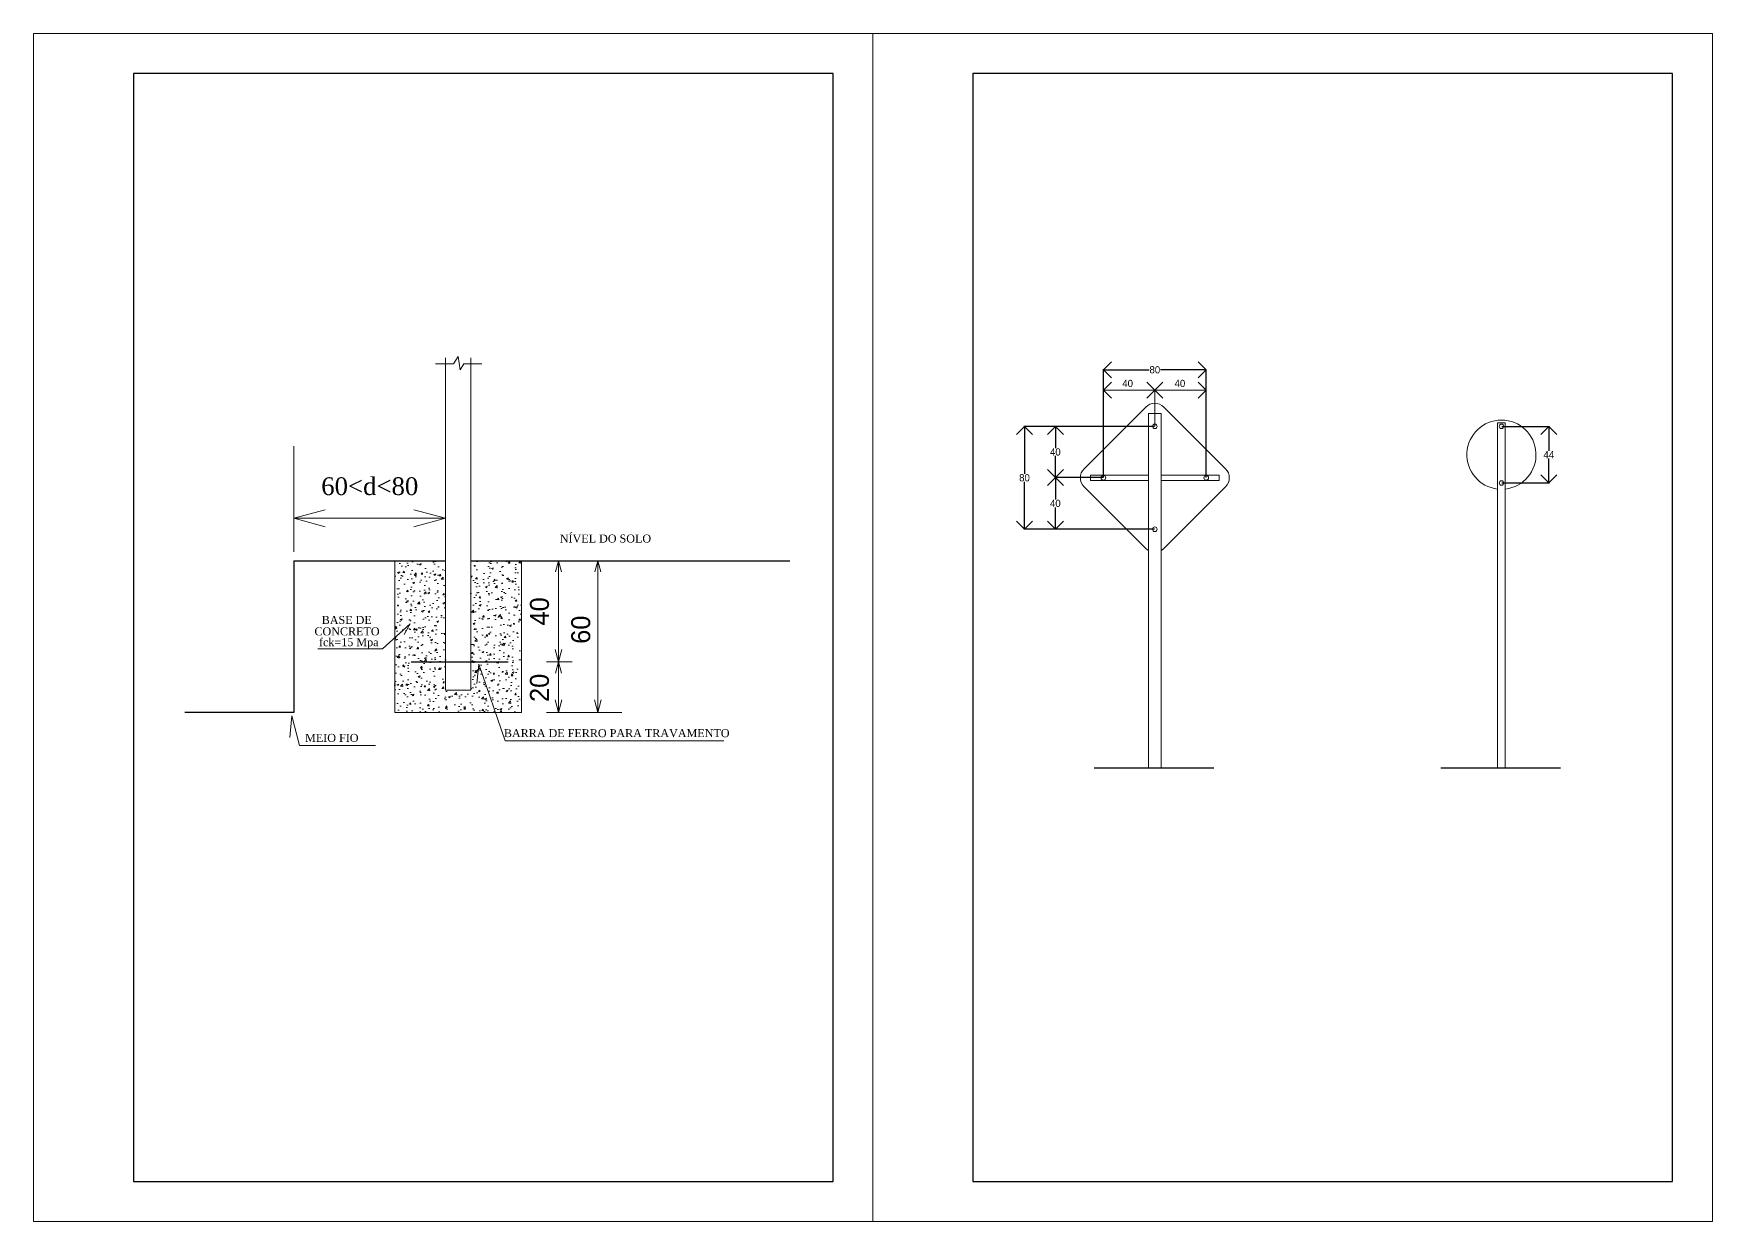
# Model space of a CAD drawing. Extents: x 620 to 1880, y 231 to 825.
# Drawn here: x 830.5 to 1250.5, y 231.3 to 528.3 of the extents above; entities that cross this region are included whole.
import ezdxf

# ---------------------------------------------------------------- set-up
doc = ezdxf.new("R2010")
doc.units = 0
doc.header["$MEASUREMENT"] = 0
doc.layers.get('0').update_dxf_attribs({"linetype": 'CONTINUOUS'})
doc.layers.get('Defpoints').update_dxf_attribs({"linetype": 'CONTINUOUS'})
for name, color, linetype, lineweight in [('concreto', 36, 'CONTINUOUS', 13), ('COTAS', 7, 'CONTINUOUS', 9), ('linha', 7, 'CONTINUOUS', 18), ('QUAD', 7, 'CONTINUOUS', 25), ('texto', 1, 'CONTINUOUS', 18)]:
    doc.layers.add(name, color=color, linetype=linetype, lineweight=lineweight)
doc.layers.add('piso', color=127, linetype='CONTINUOUS')
doc.styles.add('STYLE1', font='TIMES.TTF')
doc.dimstyles.get("Standard").update_dxf_attribs({"dimtxt": 1.8, "dimasz": 4, "dimexe": 0.18, "dimexo": 0.0625, "dimgap": 0.09, "dimtad": 0, "dimtih": 1, "dimtoh": 1, "dimzin": 0, "dimdsep": 46, "dimtxsty": 'Standard', "dimblk": 'OPEN90', "dimcen": 0.09, "dimadec": 0, "dimazin": 0, "dimtfac": 1, "dimtofl": 0, "dimtmove": 0, "dimatfit": 3, "dimfxl": 0, "dimtolj": 1, "dimtzin": 0, "dimarcsym": 0})

# ---------------------------------------------------------------- blocks, each defined once
blk = doc.blocks.new('_Open30')
at = {"color": 0, "linetype": 'ByBlock', "lineweight": -2}
for p, q in [((-1, 0.268), (0, 0)), ((0, 0), (-1, -0.268)), ((0, 0), (-1, 0))]:
    blk.add_line(p, q, dxfattribs=at)
blk = doc.blocks.new('_Open90')
at = {"color": 0, "linetype": 'ByBlock', "lineweight": -2}
for p, q in [((0, 0), (-1, 0)), ((-0.5, 0.5), (0, 0)), ((0, 0), (-0.5, -0.5))]:
    blk.add_line(p, q, dxfattribs=at)
blk = doc.blocks.new('*D17')
at = {"layer": 'COTAS', "color": 0, "lineweight": -2}
for p, q in [((1098.04, 417.26), (1085.9, 417.26)), ((1086.08, 413.26), (1086.08, 411.79)), ((1086.08, 408.34), (1086.08, 409.81)), ((1110.91, 404.34), (1085.9, 404.34))]:
    blk.add_line(p, q, dxfattribs=at)
at = {"layer": 'Defpoints', "color": 0, "lineweight": 13}
for p in [(1098.1, 417.26), (1086.08, 404.34), (1110.97, 404.34)]:
    blk.add_point(p, dxfattribs=at)
at = {"layer": 'COTAS', "color": 0, "lineweight": -2, "xscale": 4, "yscale": 4, "zscale": 4}
for p, rotation in [((1086.08, 417.26), 90), ((1086.08, 404.34), 270)]:
    blk.add_blockref('_Open90', p, dxfattribs=dict(at, rotation=rotation))
at = {"layer": 'COTAS', "color": 0, "lineweight": 13, "insert": (1086.08, 410.8), "char_height": 1.8, "attachment_point": 5}
blk.add_mtext('\\A1;40', dxfattribs=at)
blk = doc.blocks.new('*D18')
at = {"layer": 'COTAS', "color": 0, "lineweight": -2}
for p, q in [((1110.91, 430.06), (1085.9, 430.06)), ((1086.08, 426.06), (1086.08, 424.65)), ((1086.08, 421.26), (1086.08, 422.67)), ((1098.04, 417.26), (1085.9, 417.26))]:
    blk.add_line(p, q, dxfattribs=at)
at = {"layer": 'Defpoints', "color": 0, "lineweight": 13}
for p in [(1110.97, 430.06), (1086.08, 417.26), (1098.1, 417.26)]:
    blk.add_point(p, dxfattribs=at)
at = {"layer": 'COTAS', "color": 0, "lineweight": -2, "xscale": 4, "yscale": 4, "zscale": 4}
for p, rotation in [((1086.08, 430.06), 90), ((1086.08, 417.26), 270)]:
    blk.add_blockref('_Open90', p, dxfattribs=dict(at, rotation=rotation))
at = {"layer": 'COTAS', "color": 0, "lineweight": 13, "insert": (1086.08, 423.66), "char_height": 1.8, "attachment_point": 5}
blk.add_mtext('\\A1;40', dxfattribs=at)
blk = doc.blocks.new('*D19')
at = {"layer": 'COTAS', "color": 0, "lineweight": -2}
for p, q in [((1110.91, 430.06), (1078.18, 430.06)), ((1078.36, 426.06), (1078.36, 418.19)), ((1078.36, 408.34), (1078.36, 416.21)), ((1110.91, 404.34), (1078.18, 404.34))]:
    blk.add_line(p, q, dxfattribs=at)
at = {"layer": 'Defpoints', "color": 0, "lineweight": 13}
for p in [(1110.97, 430.06), (1078.36, 404.34), (1110.97, 404.34)]:
    blk.add_point(p, dxfattribs=at)
at = {"layer": 'COTAS', "color": 0, "lineweight": -2, "xscale": 4, "yscale": 4, "zscale": 4}
for p, rotation in [((1078.36, 430.06), 90), ((1078.36, 404.34), 270)]:
    blk.add_blockref('_Open90', p, dxfattribs=dict(at, rotation=rotation))
at = {"layer": 'COTAS', "color": 0, "lineweight": 13, "insert": (1078.36, 417.2), "char_height": 1.8, "attachment_point": 5}
blk.add_mtext('\\A1;80', dxfattribs=at)
blk = doc.blocks.new('*D20')
at = {"layer": 'COTAS', "color": 0, "lineweight": -2}
for p, q in [((1098.1, 417.26), (1098.1, 444.38)), ((1102.1, 444.2), (1109.53, 444.2)), ((1119.83, 444.2), (1112.41, 444.2)), ((1123.83, 417.26), (1123.83, 444.38))]:
    blk.add_line(p, q, dxfattribs=at)
at = {"layer": 'Defpoints', "color": 0, "lineweight": 13}
for p in [(1123.83, 444.2), (1098.1, 417.2), (1123.83, 417.2)]:
    blk.add_point(p, dxfattribs=at)
at = {"layer": 'COTAS', "color": 0, "lineweight": -2, "xscale": 4, "yscale": 4, "zscale": 4, "rotation": 180}
blk.add_blockref('_Open90', (1098.1, 444.2), dxfattribs=at)
at = {"layer": 'COTAS', "color": 0, "lineweight": -2, "xscale": 4, "yscale": 4, "zscale": 4}
blk.add_blockref('_Open90', (1123.83, 444.2), dxfattribs=at)
at = {"layer": 'COTAS', "color": 0, "lineweight": 13, "insert": (1110.97, 444.2), "char_height": 1.8, "attachment_point": 5}
blk.add_mtext('\\A1;80', dxfattribs=at)
blk = doc.blocks.new('*D21')
at = {"layer": 'COTAS', "color": 0, "lineweight": -2}
for p, q in [((1197.75, 430.06), (1209.72, 430.06)), ((1209.54, 426.06), (1209.54, 423.98)), ((1209.54, 419.91), (1209.54, 422)), ((1197.75, 415.91), (1209.72, 415.91))]:
    blk.add_line(p, q, dxfattribs=at)
at = {"layer": 'Defpoints', "color": 0, "lineweight": 13}
for p in [(1197.69, 430.06), (1197.69, 415.91), (1209.54, 415.91)]:
    blk.add_point(p, dxfattribs=at)
at = {"layer": 'COTAS', "color": 0, "lineweight": -2, "xscale": 4, "yscale": 4, "zscale": 4}
for p, rotation in [((1209.54, 430.06), 90), ((1209.54, 415.91), 270)]:
    blk.add_blockref('_Open90', p, dxfattribs=dict(at, rotation=rotation))
at = {"layer": 'COTAS', "color": 0, "lineweight": 13, "insert": (1209.54, 422.99), "char_height": 1.8, "attachment_point": 5}
blk.add_mtext('\\A1;44', dxfattribs=at)

msp = doc.modelspace()

# ---------------------------------------------------------------- hatches: boundary and pattern name
at = {"layer": 'concreto', "lineweight": 13}
h = msp.add_hatch(dxfattribs=at)
h.set_pattern_fill('AR-CONC', color=36, scale=0.632882, style=0)
h.set_pattern_definition([(50, (-15430.785, -10606.1793), (4.5394106, -0.397147), [0.4746615, -5.2212765]), (355, (-15430.785, -10606.1793), (-0.8781322, 4.7604886), [0.3797292, -4.1770212]), (100.4514, (-15430.4066, -10606.2124), (3.6612817, 4.3633387), [0.4034002, -4.4374022]), (46.1842, (-15430.785, -10604.9135), (6.7543765, -1.04754), [0.7119922, -7.8319147]), (96.6356, (-15430.222, -10605.001), (5.915312, 6.1650166), [0.6051003, -6.6561022]), (351.1842, (-15430.785, -10604.9135), (5.9153072, 6.1650213), [0.5695938, -6.2655318]), (21, (-15430.152, -10605.23), (3.7777173, -2.5481025), [0.4746615, -5.2212765]), (326, (-15430.152, -10605.23), (1.5398989, 4.5893441), [0.3797292, -4.1770212]), (71.4514, (-15429.837, -10605.4423), (5.3176178, 2.04123745), [0.4034002, -4.4374022]), (37.5, (-15430.7849, -10606.1793), (0.07695754, 2.10682527), [0, -4.12639062, 0, -4.24030938, 0, -4.19284323]), (7.5, (-15430.7849, -10606.1793), (1.66491974, 2.49616072), [0, -2.41760923, 0, -4.03145832, 0, -1.59802704]), (327.5, (-15432.1962, -10606.1793), (3.3784661, -0.14274572), [0, -1.582205, 0, -4.93647958, 0, -6.55032867]), (317.5, (-15432.829, -10606.1793), (3.69088028, 0.6335464), [0, -2.0568665, 0, -3.27832875, 0, -4.6516827])])
h.paths.add_polyline_path([(939.835, 371.146), (939.835, 364.066), (933.507, 364.066), (933.507, 371.146), (933.507, 396.461), (920.849, 396.461), (920.849, 358.488), (952.493, 358.488), (952.493, 372.992), (950.238, 372.399), (952.493, 373.908), (952.493, 396.461), (939.835, 396.461)])

# ---------------------------------------------------------------- linework, layer by layer
at = {"layer": 'concreto', "color": 36, "lineweight": 13}
for p, q in [((933.507, 402.79), (933.507, 429.253)), ((895.534, 398.669), (895.534, 425.132)), ((903.445, 407.102), (925.596, 407.102)), ((895.102, 357.725), (894.575, 352.249)), ((897.028, 350.239), (895.102, 357.725))]:
    msp.add_line(p, q, dxfattribs=at)
at = {"layer": 'COTAS', "color": 7, "lineweight": 13}
for p, q in [((1098.105, 417.324), (1098.105, 439.255)), ((1102.105, 439.075), (1106.968, 439.075)), ((1110.968, 439.075), (1106.968, 439.075)), ((1110.968, 430.125), (1110.968, 439.255)), ((1119.832, 439.075), (1114.968, 439.075)), ((1123.832, 417.324), (1123.832, 439.255))]:
    msp.add_line(p, q, dxfattribs=at)
at = {"layer": 'COTAS', "color": 1, "lineweight": 18}
for p, q in [((1108.694, 434.887), (1093.281, 419.473)), ((1128.656, 419.473), (1113.242, 434.887)), ((1196.723, 430.984), (1198.653, 430.984)), ((1093.281, 414.925), (1108.694, 399.512)), ((1108.694, 399.512), (1093.281, 414.925)), ((1113.242, 399.512), (1128.656, 414.925)), ((1128.656, 414.925), (1113.242, 399.512))]:
    msp.add_line(p, q, dxfattribs=at)
for centre, radius, start, end in [((1110.968, 432.613), 3.216, 45, 135), ((1197.688, 422.988), 8.643, 276.4092, 263.5908), ((1095.555, 417.199), 3.216, 135, 225), ((1126.382, 417.199), 3.216, 315, 45), ((1110.968, 401.786), 3.216, 225, 240), ((1110.968, 401.786), 3.216, 225, 240), ((1110.968, 401.786), 3.216, 300, 315), ((1110.968, 401.786), 3.216, 300, 315)]:
    msp.add_arc(centre, radius, start, end, dxfattribs=at)
at = {"layer": 'linha', "color": 7, "lineweight": 18}
for p, q in [((931.04, 445.665), (935.5, 445.665)), ((935.5, 445.665), (936.646, 447.527)), ((936.646, 447.527), (937.196, 444.215)), ((937.196, 444.215), (938.112, 445.665)), ((938.112, 445.665), (942.573, 445.665)), ((1196.723, 430.984), (1198.653, 430.984)), ((920.849, 396.461), (920.849, 358.488)), ((952.493, 396.461), (952.493, 358.488)), ((961.046, 393.66), (961.796, 396.461)), ((961.796, 396.461), (961.796, 379.057)), ((961.796, 396.461), (962.547, 393.66)), ((970.887, 393.66), (971.638, 396.461)), ((971.638, 396.461), (971.638, 358.488)), ((971.638, 396.461), (972.388, 393.66)), ((961.796, 379.057), (961.796, 386.968)), ((917.765, 374.449), (924.696, 380.711)), ((924.696, 380.711), (923.202, 378.057)), ((961.796, 371.146), (961.796, 379.057)), ((901.537, 374.449), (917.765, 374.449)), ((961.796, 371.146), (960.95, 374.305)), ((962.643, 374.305), (961.796, 371.146)), ((941.835, 370.603), (941.356, 365.75)), ((941.835, 370.603), (948.44, 351.423)), ((958.822, 371.146), (965.17, 371.146)), ((958.822, 371.146), (965.17, 371.146)), ((961.046, 368.345), (961.796, 371.146)), ((961.796, 371.146), (961.796, 363.235)), ((961.796, 371.146), (961.796, 358.488)), ((961.796, 371.146), (961.796, 358.488)), ((961.796, 371.146), (962.547, 368.345)), ((971.638, 371.146), (971.638, 358.488)), ((961.796, 358.488), (961.796, 366.399)), ((971.638, 358.488), (971.638, 366.399)), ((961.796, 358.488), (960.95, 361.647)), ((962.643, 361.647), (961.796, 358.488)), ((971.638, 358.488), (970.792, 361.647)), ((972.484, 361.647), (971.638, 358.488)), ((920.849, 358.488), (952.493, 358.488)), ((958.822, 358.488), (977.618, 358.488)), ((915.988, 350.239), (897.028, 350.239)), ((1003.113, 351.423), (948.44, 351.423))]:
    msp.add_line(p, q, dxfattribs=at)
at = {"layer": 'linha', "color": 5, "lineweight": 18}
for p, q in [((933.507, 447.228), (933.507, 364.066)), ((939.835, 447.228), (939.835, 364.066)), ((1093.281, 419.473), (1108.694, 434.887)), ((1109.361, 417.842), (1109.361, 433.279)), ((1109.361, 344.683), (1109.361, 433.279)), ((1109.361, 433.279), (1112.576, 433.279)), ((1109.361, 433.279), (1112.576, 433.279)), ((1112.576, 433.279), (1112.576, 417.842)), ((1112.576, 344.683), (1112.576, 433.279)), ((1113.242, 434.887), (1128.656, 419.473)), ((1196.723, 416.556), (1196.723, 430.984)), ((1196.723, 430.984), (1196.723, 416.556)), ((1198.653, 430.984), (1198.653, 414.399)), ((1198.653, 344.683), (1198.653, 430.984)), ((1094.889, 417.842), (1109.361, 417.842)), ((1094.889, 417.842), (1109.361, 417.842)), ((1094.889, 416.556), (1094.889, 417.842)), ((1094.889, 416.556), (1094.889, 417.842)), ((1109.361, 416.556), (1094.889, 416.556)), ((1094.889, 416.556), (1109.361, 416.556)), ((1109.361, 399.001), (1109.361, 416.556)), ((1112.576, 417.842), (1127.048, 417.842)), ((1112.576, 417.842), (1127.048, 417.842)), ((1112.576, 416.556), (1112.576, 399.001)), ((1127.048, 416.556), (1112.576, 416.556)), ((1112.576, 416.556), (1127.048, 416.556)), ((1127.048, 417.842), (1127.048, 416.556)), ((1127.048, 416.556), (1127.048, 417.842)), ((1196.723, 416.556), (1196.723, 399.072)), ((1196.723, 414.399), (1196.723, 416.556)), ((1196.723, 399.072), (1196.723, 399.001)), ((1196.723, 399.001), (1196.723, 344.683)), ((933.507, 364.066), (939.835, 364.066)), ((1196.08, 344.683), (1199.296, 344.683))]:
    msp.add_line(p, q, dxfattribs=at)
at = {"layer": 'linha', "color": 5, "lineweight": 30}
msp.add_line((924.935, 371.146), (949.209, 371.146), dxfattribs=at)
at = {"layer": 'linha', "color": 7, "lineweight": 30}
for p, q in [((1095.828, 344.683), (1125.738, 344.683)), ((1182.548, 344.683), (1212.458, 344.683))]:
    msp.add_line(p, q, dxfattribs=at)
at = {"layer": 'linha', "color": 7, "lineweight": 18}
for points in [[(1040.463, 528.271), (830.463, 528.271), (830.463, 231.271), (1040.463, 231.271)], [(1250.463, 528.271), (1040.463, 528.271), (1040.463, 231.271), (1250.463, 231.271)]]:
    msp.add_lwpolyline(points, close=True, dxfattribs=at)
at = {"layer": 'linha', "color": 5, "lineweight": 18}
for points in [[(939.835, 445.665), (938.112, 445.665), (937.196, 444.215), (936.646, 447.527), (935.5, 445.665), (933.507, 445.665), (933.507, 371.146), (939.835, 371.146)], [(939.835, 445.665), (938.112, 445.665), (937.196, 444.215), (936.646, 447.527), (935.5, 445.665), (933.507, 445.665), (933.507, 371.146), (939.835, 371.146)], [(1112.576, 433.279), (1109.361, 433.279), (1109.361, 417.842), (1109.361, 344.683), (1112.576, 344.683)], [(1198.653, 430.984), (1196.723, 430.984), (1196.723, 416.556), (1196.723, 399.072), (1196.723, 344.683), (1198.653, 344.683)], [(939.835, 371.146), (933.507, 371.146), (933.507, 364.066), (939.835, 364.066)], [(939.835, 371.146), (933.507, 371.146), (933.507, 364.066), (939.835, 364.066)]]:
    msp.add_lwpolyline(points, close=True, dxfattribs=at)
at = {"layer": 'linha', "color": 7, "lineweight": 20}
for points in [[(1110.402, 430.063, -1), (1111.535, 430.063, -1)], [(1197.121, 430.063, -1), (1198.255, 430.063, -1)], [(1197.121, 430.063, -1), (1198.255, 430.063, -1)], [(1197.121, 415.913, -1), (1198.255, 415.913, -1)], [(1197.121, 415.913, -1), (1198.255, 415.913, -1)], [(1110.402, 404.335, -1), (1111.535, 404.335, -1)]]:
    msp.add_lwpolyline(points, format="xyb", close=True, dxfattribs=at)
at = {"layer": 'linha', "color": 7, "lineweight": 18}
for points in [[(1197.121, 430.063, -1), (1198.255, 430.063, -1)], [(1197.121, 415.913, -1), (1198.255, 415.913, -1)]]:
    msp.add_lwpolyline(points, format="xyb", close=True, dxfattribs=at)
for centre in [(1110.968, 430.063), (1197.688, 430.063), (1197.688, 415.913), (1110.968, 404.335)]:
    msp.add_circle(centre, 0.567, dxfattribs=at)
at = {"layer": 'linha', "color": 7, "lineweight": 20}
for centre in [(1098.105, 417.199), (1123.832, 417.199)]:
    msp.add_circle(centre, 0.567, dxfattribs=at)
at = {"layer": 'linha', "color": 7, "lineweight": 18}
msp.add_arc((1197.688, 422.988), 8.643, 276.4092, 263.5908, dxfattribs=at)
at = {"layer": 'piso', "lineweight": 30}
for p, q in [((895.534, 396.461), (895.534, 358.488)), ((895.534, 396.461), (933.507, 396.461)), ((939.835, 396.461), (1019.643, 396.461)), ((895.534, 358.488), (868.296, 358.488))]:
    msp.add_line(p, q, dxfattribs=at)
at = {"layer": 'QUAD', "color": 7, "lineweight": 9}
for p, q in [((1040.463, 231.271), (1040.463, 528.271)), ((1250.463, 231.271), (1250.463, 528.271)), ((830.463, 231.271), (1040.463, 231.271)), ((1040.463, 231.271), (1250.463, 231.271))]:
    msp.add_line(p, q, dxfattribs=at)
at = {"layer": 'QUAD', "color": 5, "lineweight": 30}
for p, q in [((1030.463, 518.271), (855.463, 518.271)), ((855.463, 518.271), (855.463, 241.271)), ((1240.463, 518.271), (1065.463, 518.271))]:
    msp.add_line(p, q, dxfattribs=at)
at = {"layer": 'QUAD', "color": 5, "lineweight": 20}
for p, q in [((1030.463, 241.271), (1030.463, 518.271)), ((1240.463, 241.271), (1240.463, 518.271)), ((855.463, 241.271), (1030.463, 241.271)), ((1065.463, 241.271), (1240.463, 241.271))]:
    msp.add_line(p, q, dxfattribs=at)
at = {"layer": 'QUAD', "color": 5, "lineweight": 30}
msp.add_lwpolyline([(855.463, 241.271), (1030.463, 241.271), (1030.463, 518.271), (855.463, 518.271)], dxfattribs=at)
msp.add_lwpolyline([(1240.463, 518.271), (1065.463, 518.271), (1065.463, 241.271), (1240.463, 241.271)], close=True, dxfattribs=at)

# ---------------------------------------------------------------- block references
at = {"layer": 'concreto', "color": 36, "lineweight": 13, "xscale": 7.911024963948762, "yscale": 7.911024963948734, "zscale": 7.91102496394874, "rotation": 180}
msp.add_blockref('_Open30', (895.534, 407.102), dxfattribs=at)
at = {"layer": 'concreto', "color": 36, "lineweight": 13, "xscale": 7.911024963948762, "yscale": 7.911024963948734, "zscale": 7.91102496394874}
msp.add_blockref('_Open30', (933.507, 407.102), dxfattribs=at)
at = {"layer": 'COTAS', "color": 7, "lineweight": 13, "xscale": 4, "yscale": 4, "zscale": 4, "rotation": 180}
for p in [(1098.105, 439.075), (1110.968, 439.075)]:
    msp.add_blockref('_Open90', p, dxfattribs=at)
at = {"layer": 'COTAS', "color": 7, "lineweight": 13, "xscale": 4, "yscale": 4, "zscale": 4}
for p in [(1110.968, 439.075), (1123.832, 439.075)]:
    msp.add_blockref('_Open90', p, dxfattribs=at)

# ---------------------------------------------------------------- texts
at = {"layer": 'COTAS', "color": 7, "lineweight": 13, "char_height": 1.8, "attachment_point": 5}
for insert in [(1104.167, 440.786), (1117.246, 440.786)]:
    msp.add_mtext('40', dxfattribs=dict(at, insert=insert))
at = {"layer": 'texto', "color": 1, "lineweight": 18, "style": 'STYLE1'}
for s, height, p in [('NÍVEL DO SOLO', 2.00216, (962.109, 401.013)), ('BASE DE', 2.0022, (902.548, 380.657)), ('CONCRETO', 2.0022, (900.728, 377.801)), ('fck=15 Mpa', 2.0022, (901.865, 375.099)), ('MEIO FIO', 2.0022, (898.394, 351.171)), ('BARRA DE FERRO PARA TRAVAMENTO', 2.00216, (948.119, 352.355))]:
    msp.add_text(s, height=height, dxfattribs=at).set_placement(p)
at = {"layer": 'texto', "color": 1, "lineweight": 18, "insert": (914.568, 415.07), "char_height": 4.43017, "attachment_point": 5, "style": 'STYLE1'}
msp.add_mtext('\\A1;60<d<80', dxfattribs=at)
at = {"layer": 'texto', "color": 1, "lineweight": 18, "char_height": 4.7466, "attachment_point": 5, "rotation": 90}
for s, insert in [('40', (957.05, 383.803)), ('60', (967.381, 379.222)), ('20', (957.05, 364.677))]:
    msp.add_mtext(s, dxfattribs=dict(at, insert=insert))

# ---------------------------------------------------------------- dimensions: what is measured, and where the dimension line sits
at = {"layer": 'COTAS', "color": 7, "lineweight": 13}
dim = msp.add_linear_dim(base=(1123.832, 444.204), p1=(1098.105, 417.199), p2=(1123.832, 417.199), text='80', dimstyle='Standard', dxfattribs=at)
dim.commit()
dim.dimension.update_dxf_attribs({"geometry": '*D20', "text_midpoint": (1110.968, 444.204)})
for base, p1, p2, text, picture, middle in [((1078.362, 404.335), (1110.968, 430.063), (1110.968, 404.335), '80', '*D19', (1078.362, 417.199)), ((1086.078, 417.262), (1110.968, 430.063), (1098.105, 417.262), '40', '*D18', (1086.078, 423.662)), ((1209.545, 415.913), (1197.688, 430.063), (1197.688, 415.913), '44', '*D21', (1209.545, 422.988))]:
    dim = msp.add_linear_dim(base=base, p1=p1, p2=p2, angle=90, text=text, dimstyle='Standard', dxfattribs=at)
    dim.commit()
    dim.dimension.update_dxf_attribs({"geometry": picture, "text_midpoint": middle})
dim = msp.add_linear_dim(base=(1086.078, 404.335), p1=(1098.105, 417.262), p2=(1110.968, 404.335), angle=90, text='40', dimstyle='Standard', override={"dimtmove": 1}, dxfattribs=at)
dim.commit()
dim.dimension.update_dxf_attribs({"geometry": '*D17', "text_midpoint": (1086.078, 410.799)})

doc.saveas('drawing.dxf')
